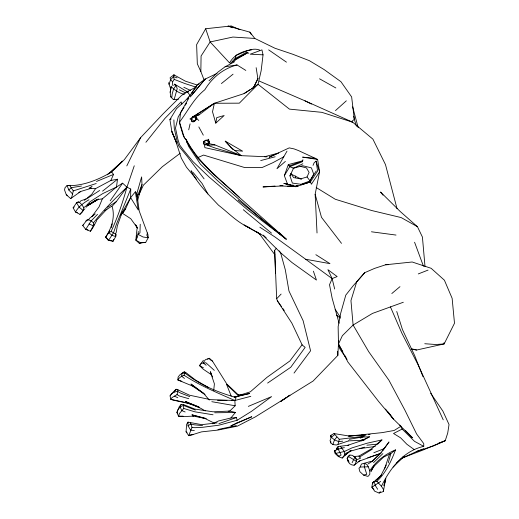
<?xml version="1.0" encoding="UTF-8"?>
<svg xmlns="http://www.w3.org/2000/svg" width="519" height="519" viewBox="0 0 519 519"><rect width="100%" height="100%" fill="white"/><g stroke="black" fill="none" stroke-linecap="round" stroke-linejoin="round"><path stroke-width="0.78" d="M136.043 225.227L137.464 228.01L130.756 218.713L122.555 213.387L125.533 208.969L130.632 197.596L130.743 189.052L126.947 187.171L122.614 183.168L116.483 187.041L102.678 193.632L89.91 201.807L85.408 206.562L83.721 207.516L83.105 210.506L79.952 214.347L75.508 212.005L73.134 207.834L76.565 202.76L78.713 201.528M204.239 80.361L200.847 71.583L201.08 56L210.137 41.955L232.914 37.044L254.823 38.445L274.966 48.248L292.755 54.242L309.369 60.665L324.167 69.598L340.944 81.71L351.642 96.93L354.328 119.338L356.443 126.234M256.146 67.684L257.917 78.888L253.421 87.808L244.06 93.602L214.412 103.268L199.218 114.777L194.93 115.776L196.571 116.82L196.889 118.728L195.235 120.778L192.964 121.894L191.459 120.985L191.355 119.123L192.744 117.398L194.677 116.503L194.657 117.372L196.429 119.338M371.844 487.237L372.24 487.023L374.608 491.175L379.117 493.05L383.346 491.512L383.392 489.404L381.459 486.29L376.956 481.321L374.303 481.515L372.59 482.625L371.844 487.237L373.901 489.852M192.99 434.585L188.747 435.701L186.074 431.75L186.593 424.425L188.008 422.122L201.696 424.659L217.169 422.875M207.937 143.01L206.763 143.782L206.711 144.827L205.174 144.36L203.351 143.51L203.461 141.629L205.582 140.227L208.125 139.935L208.774 139.209M190.168 434.967L192.53 434.675L201.463 431.879L217.941 430.082L237.397 426.138L255.257 416.932L313.139 381.011L337.837 355.411L338.648 340.925M193.587 416.108L182.85 416.621L178.517 416.193L176.914 412.456L179.237 406.721L181.189 404.366L183.389 404.522L183.732 408.453L179.431 413.539L178.517 416.193L183.071 416.141M134.265 165.788L126.947 187.171C115.108 198.375 103.495 210.059 93.472 222.82L93.284 225.81L90.39 231.26L85.758 229.385L82.729 225.493L87.484 219.349M348.547 440.903L336.39 444.991L332.854 444.582L330.772 442.941L330.856 441.598M137.035 228.665L135.835 240.154L139.364 243.443L142.427 242.645M140.227 224.24L139.955 232.836L137.957 234.303L137.457 237.189L135.835 240.154L140.571 242.769L145.605 242.568L148.194 237.741L147.96 234.653L139.196 210.954L136.841 193.606L141.635 176.869L141.985 184.543L137.554 200.769M266.195 156.751L241.341 155.674L214.944 144.931L209.546 143.711L209.488 141.376L208.125 139.935M208.547 143.86L208.962 141.758L207.769 140.493L205.543 140.753L203.682 141.966L203.461 141.629M213.679 390.664L214.399 383.859L210.305 371.675L211.376 373.836M172.243 85.492L172.658 81.801L174.196 79.388L173.567 76.604L173.884 74.801L185.361 81.152L197.188 85.006M239.097 197.058C220.303 179.256 198.388 163.115 186.289 139.643L184.537 138.411L179.522 122.069L180.58 112.571L188.819 98.227M136.529 237.871L136.795 235.645M263.042 54.839L250.229 54.197L261.933 49.876L263.042 54.839L261.154 70.707L258.034 84.292L239.337 103.164L214.412 103.268L192.484 117.009L199.218 114.777M87.406 197.81L91.753 194.32L95.548 188.644L110.845 180.469L117.502 179.224L116.483 187.041L102.36 198.835L99.071 206.822L91.85 216.631L93.42 214.931M138.32 231.487L137.957 234.303L143.056 237.001L148.194 237.741L146.832 235.198L147.415 232.953M207.769 140.493L207.658 141.291L208.307 142.076M199.458 407.441L185.867 402.523L170.777 399.39L172.016 397.599L177.05 394.589L178.082 389.899L189.526 395.199L210.454 399.643L234.835 400.499L250.807 396.328M70.675 198.582L71.739 197.246L73.276 190.908L69.87 185.685L67.048 185.555L65.076 187.625L64.505 189.857L66.322 194.82L70.675 198.582L80.73 191.472L91.565 188.196M295.389 177.563L295.661 175.993M383.346 491.512L385.669 478.81L383.943 485.563L385.896 478.622M179.84 121.79L179.574 123.314L182.954 134.739L184.433 137.639M215.761 123.133L216.741 117.631L224.169 115.516L215.761 123.133L212.511 111.76L214.412 103.268L189.922 118.968L190.72 119.286M113.797 239.259L113.019 241.303L111.52 240.634L108.439 240.595L106.674 238.007L105.493 237.28C111.604 228.25 115.341 217.143 112.098 206.309L116.25 201.677L126.947 187.171C122.795 202.3 117.664 217.234 111.144 231.448L108.815 232.648L105.493 237.28L108.756 240.388L113.019 241.303L115.705 236.619L116.243 234.491M178.413 99.246L173.352 99.557L170.745 96.826L170.161 92.207L171.218 86.686C174.961 90.235 179.217 93.368 184.459 94.309M170.161 92.207L171.218 86.686M302.921 159.709L302.506 161.668L289.758 166.696L284.347 175.649L287.507 184.076L288.246 184.654L294.202 185.348M317.025 232.979L315.15 194.288L319.555 171.821L317.615 159.437L298.38 150.523L294.026 148.888L289.219 147.883L269.069 157.238L278.722 153.014L264.716 156.706L267.097 156.803M330.363 437.167L330.901 435.311L333.996 433.56L339.27 439.295L338.083 444.082M336.39 449.389L336.636 448.293L338.083 446.541L348.872 445.185M188.708 129.828L190.077 123.892M347.821 457.732L348.119 456.473L349.903 455.072L352.232 455.319L354.899 457.031L356.676 459.795L360.536 458.186L358.895 456.104L353.815 456.551M194.677 116.503L196.085 117.281L195.884 118.053L196.591 119.078M388.206 462.916L390.891 453.515L395.53 449.889C391.222 461.294 385.889 472.77 376.956 481.321M111.358 227.413L111.799 225.895M111.351 226.913L112.286 223.819M332.854 444.582L334.483 439.859L336.831 437.115M170.712 87.082L170.154 87.439L169.077 84.305L170.556 79.718L173.567 76.604L177.096 77.889M192.581 386.058L177.835 379.96L179.23 378.079L181.618 376.256L184.057 375.256L184.803 372.934L185.711 372.46L195.41 379.986L208.281 387.479M384.514 469.033L389.613 453.827M289.167 166.035L302.713 160.767L288.298 164.62L289.758 166.696L293.52 168.227L302.681 165.723L311.419 167.871L313.71 174.176L310.064 180.897L301.001 184.303L292.359 183.071L289.972 175.857L290.471 174.384M284.347 175.649L288.298 164.62M122.51 211.441L117.32 225.882L116.198 232.493L115.51 234.03L115.705 236.619L112.039 235.308L108.815 232.648L109.6 230.741M181.189 404.366L180.236 406.915L177.9 409.867L176.914 412.456L177.777 413.578M141.985 184.543L137.1 197.155L136.841 193.606L135.355 191.796L130.632 197.596L121.894 212.887M352.116 462.74L354.899 457.031M302.116 344.726L289.836 361.01L267.045 377.294L250.333 391.819L238.948 395.452L238.688 396.075L234.114 397.119L249.522 393.519L238.688 396.075L226.518 384.3L231.24 396.159M130.743 189.052L116.418 224.227L113.616 232.551L108.439 240.595M334.671 289.012L332.128 278.593L327.917 269.679L337.142 276.569L332.128 278.593L329.52 284.756L332.154 298.263L339.115 323.259M313.028 165.392L314.164 162.745L316.09 161.091L319.555 171.821L311.381 184.245L310.466 181.877L317.609 171.082L316.09 161.091M196.13 119.493L196.085 117.281M208.69 142.381L208.962 141.758M110.845 180.469L113.538 174.429L111.65 171.932C98.863 179.496 84.818 185.348 69.87 185.685M290.964 173.742L293.657 177.608L300.592 178.899L307.027 176.96L309.103 172.399L306.418 167.858L300.144 166.339M347.062 359.401L339.737 348.749L338.479 344.052L342.352 335.702L353.108 325.037L372.506 313.405L403.321 302.259M257.949 78.291L253.421 87.808M289.972 175.857L293.52 168.227L302.837 163.77M138.93 194.709L143.374 185.205L162.35 166.703L180.216 153.254M381.459 486.29C389.886 468.462 403.561 450.81 423.764 446.366L423.738 443.609L416.627 433.994L404.943 410.237L388.893 380.174L368.691 351.668L353.108 325.037L350.954 300.611L356.663 281.973L364.701 272.689L374.543 268.407L385.688 264.761L412.19 261.998L431.14 268.304L444.407 280.208L452.133 298.321L454.495 323.24L444.141 343.928L416.621 350.027L411.489 349.092M190.343 422.479L191.998 427.325L188.747 435.701L189.383 435.071M126.798 165.918L140.681 137.561L163.076 113.882L181.553 95.451L187.307 91.61L195.845 87.192M204.421 80.503L205.115 79.109L217 73.432M360.121 466.847L361.535 464.018L371.409 461.274M380.784 475.787L375.821 480.283L380.784 475.787L386.331 464.94M204.376 80.529L205.115 79.109L197.577 84.597L191.771 92.953M96.651 220.698L92.654 228.146L90.39 231.26M285.379 161.409L276.958 168.727L286.994 151.139M239.901 29.706L231.234 25.95L205.673 28.746L196.623 44.628L197.324 63.818L200.847 71.583M374.244 465.744L370.988 471.401L373.252 466.951L383.56 457.116L390.891 453.515M360.192 460.574L354.081 465.238L351.83 464.888L349.508 463.61L347.743 460.742L347.159 458.426L348.366 456.396L349.903 455.072M184.05 107.245L178.231 116.846L175.48 128.005L178.011 139.87L179.665 144.931L183.356 149.933L192.925 161.565L209.027 176.947L247.608 209.799L286.183 239.136L279.151 232.493M185.296 105.188L186.542 103.132M196.403 179.269L186.418 167.15L181.332 158.178L175.526 140.441L171.789 131.21L169.901 119.558L176.505 108.692L184.796 101.205L188.871 96.774M97.533 214.366L91.175 220.847L85.758 229.385L88.009 229.923M229.813 62.546C234.101 54.69 242.983 50.946 251.507 49.889M309.538 181.228L316.292 170.894M199.588 407.447C190.512 402.783 180.314 402.231 170.777 399.39L170.076 395.867L171.419 393.979L174.196 392.085L176.064 389.237L178.082 389.899M85.83 220.984L88.548 219.784L89.508 218.343L95.243 213.893M204.214 80.458L205.115 79.109L191.965 94.789M346.335 452.711L342.203 458.063L338.343 456.538L335.047 453.411L334.314 451.16L335.021 450.44L341.995 447.962L344.421 447.689M172.775 392.513L176.064 389.237L177.362 390.035M173.722 85.525L174.682 84.156L186.25 91.195L188.631 91.675M110.197 200.814L122.614 183.168M187.203 99.317L196.805 85.765M382.6 450.985L389.023 441.961L380.933 452.672L372.175 461.378L368.133 463.915M174.682 84.156L175.96 85.583L173.644 88.801L172.198 93.855L171.815 97.364L170.745 96.826M381.316 452.776L372.175 461.378M140.681 137.561L124.346 159.631L111.65 171.932M294.026 373.077L310.57 350.792L303.128 320.723L288.96 290.997L285.294 269.757L280.591 252.74L279.196 250.846M369.788 470.869L368.308 466.808L360.491 467.022L358.953 468.235L359.888 471.68L363.56 475.08L367.575 476.338L368.419 476.072L369.82 474.21L369.788 470.869C375.821 461.268 385.092 454.177 395.53 449.889M120.849 215.132L125.533 208.969M145.91 142.271L164.945 118.371L181.112 101.906L181.89 104.118M203.396 360.283L199.53 365.642L203.117 369.106L211.531 374.815L212.641 376.93M196.364 118.948L194.917 120.739L192.964 121.894M212.634 423.783L218.518 420.961L230.897 417.99L235.399 412.456L229.748 411.074L212.998 411.807L194.729 409.05L183.389 404.522M170.076 395.867L172.373 393.104M190.278 96.962L205.115 79.109M267.609 383.067L290.731 367.29L305.153 347.354L302.201 345.025L291.847 323.123L277.367 300.806L276.672 298.73L274.661 250.346L276.432 248.218M354.081 465.238L355.398 463.675L356.371 461.067L356.216 459.185M94.692 224.163L93.284 225.81L89.041 223.942M82.729 225.493L83.747 224.331M364.701 272.689L352.92 286.079L345.79 295.116L340.736 313.061L338.141 326.659L338.479 344.052L347.918 362.048L378.688 401.557L393.402 419.021L412.482 437.796L405.586 430.66M379.117 493.05L380.388 491.616M84.973 208.748L83.105 210.506L79.167 207.133L76.565 202.76L79.478 202.326L80.828 200.821L87.023 198.628L99.642 190.486M179.522 122.069C187.826 111.163 193.808 98.435 204.862 89.735C212.109 77.597 223.274 68.527 237.047 64.946L245.831 70.435M96.651 220.179L107.024 208.995M230.566 63.299L234.867 58.699L246.83 52.114L248.822 53.295M342.203 458.063L347.458 453.022M276.672 298.73L281.116 294.078M335.021 450.44L335.696 453.379L344.356 451.524L352.025 447.878L367.121 443.2L381.945 439.917L377.767 444.076L366.881 445.198M393.117 467.106L404.003 456.259L402.744 457.116M72.757 194.151L68.858 190.051L71.233 187.696L81.483 186.049M79.952 214.347L82.891 211.46M209.021 80.834L217.811 72.219L225.103 66.776L234.653 61.696M181.845 381.316L177.835 379.96L178.108 377.131L179.626 375.062L182.026 373.304L184.803 372.934C199.854 384.813 217.798 392.416 236.171 397.502L234.835 400.499L235.159 405.767L229.748 411.074L228.159 411.269M86.141 207.224L88.36 205.057L97.974 199.179M373.511 462.611L382.879 453.645M381.459 475.06L376.612 479.673L372.59 482.625L372.927 483.98M335.469 110.605L346.322 100.822M107.368 174.767L122.62 161.104L109.25 173.58M396.516 463.078L402.485 457.849L405.294 456.448M380.654 481.405L372.24 487.023M381.945 439.917L371.487 448.792L358.895 456.104M391.813 293.54L399.967 286.67M232.694 62.079L235.139 60.074L247.777 52.691L234.99 59.464L235.139 60.074M351.246 121.848L354.328 119.338L353.692 116.23M221.399 83.565L233.063 74.178M84.305 200.302L86.167 198.809M102.593 191.141L117.502 179.224M73.134 207.834L74.23 206.971M334.632 434.65L331.317 437.238L330.058 440.54L330.772 442.941M344.616 455.52L350.948 450.674L349.157 451.524L364.552 447.151M173.352 99.557L174.384 98.766L177.226 88.554L175.96 85.583M182.37 373.336L184.303 371.857L185.711 372.46M194.346 430.543L190.648 430.128L188.053 425.872L190.655 423.971L194.327 424.814L202.572 425.625M286.605 397.437L280.578 401.544L289.712 395.309M287.948 396.529L289.952 395.16M95.548 188.644L89.184 188.261L92.123 186.269M244.06 93.602L250.048 89.612M251.378 88.723L258.034 84.292L289.433 109.12L321.871 112.344L352.68 122.205L372.921 139.163L385.487 164.614L397.048 208.709M107.589 207.334L116.25 201.677M234.478 150.439L242.626 151.172L225.227 141.149L230.949 147.37L241.341 155.674L215.67 148.207L207.23 145.197L209.546 143.711M209.313 143.348L207.256 144.658L204.778 144.859L203.351 143.51M88.976 199.77C83.708 202.786 78.499 206.588 75.508 212.005L77.376 212.706M111.747 206.244L104.65 210.727M346.348 453.58L350.948 450.674M191.998 427.325L194.878 427.695L202.806 427.28L218.895 425.197L237.144 420.273L251.527 411.314L271.573 396.62L248.329 406.377M334.314 451.16L335.618 450.349M401.07 426.17L394.206 430.452L382.263 432.612L348.593 436.135L359.673 435.311M275.025 186.062L262.971 186.95L281.48 186.003L296.051 186.678L297.659 185.679L298.133 186.074M359.777 456.889L372.421 449.084M88.016 205.524L98.357 199.16L88.36 205.057M360.212 438.127L364.254 436.207L339.27 439.295M208.807 143.471L206.99 144.587L204.81 144.749L203.571 143.588M338.343 456.538L341.1 455.027L338.219 449.123L338.083 446.541M78.784 192.581L80.73 191.472M98.376 199.108L87.698 205.102L96.249 199.783L102.36 198.835M139.364 243.443L140.571 242.769M367.108 438.133L369.502 436.816L361.938 437.069L349.306 439.301M349.157 451.524L350.721 450.667M283.815 156.783L272.871 162.7L261.933 167.605L244.559 167.52L203.591 155.064L197.934 157.549M423.764 446.366L414.519 441.351L402.16 429.051L393.525 433.482L400.61 437.841L406.896 444.277L414.188 449.558M192.484 117.009L194.93 115.776M361.49 440.923L366.408 438.484M194.969 115.958L192.796 117.028L191.226 119.046L191.459 120.985M369.502 436.816L360.958 440.897L347.561 445.36M169.901 119.558L171.238 118.935M207.535 359.154L209.404 358.285L212.427 361.062L226.829 384.034L238.948 395.452M401.116 458.686L416.971 451.322L423.666 448.805M96.508 181.455L113.538 174.429M373.842 452.743L384.313 448.598M418.282 273.922L428.045 270.101M358.389 461.436L380.271 453.509M197.577 84.597L199.075 84.02M402.485 457.849L422.829 450.109L445.237 440.696L447.709 433.073L449.039 424.548L442.889 411.119L430.653 393.259M438.542 443.213L445.237 440.696L433.586 445.905L416.971 451.322M218.888 423.595L236.417 417.568L237.144 420.273M367.705 457.803L380.414 453.541M287.604 186.042L296.051 186.678L310.466 181.877L302.181 184.336M300.877 184.861L310.466 181.877M96.203 183.531L73.276 190.908M260.694 160.566L275.174 156.77M174.196 392.085L177.524 391.371L180.534 393.026L189.772 396.613M217.935 429.505L236.353 425.593M225.103 66.776L237.047 64.946M288.246 184.654L290.27 184.368M359.408 448.682L375.282 446.444M342.67 441.163L338.803 441.675L334.483 439.859L331.317 437.238L330.901 435.311M230.897 417.99L236.417 417.568M70.415 185.309L67.048 185.555L68.858 190.051M279.851 185.705L282.991 185.698M361.263 435.194L365.24 434.903M368.458 434.675L370.066 434.559M89.184 188.261L91.519 188.118M348.651 440.865L363.877 440.216M385.688 264.761L388.66 264.645M207.23 145.197L214.944 144.931M214.658 412.787L235.399 412.456M363.56 475.08L366.777 474.295L364.37 466.815L364.267 463.331L366.907 464.473L368.308 466.808M217.513 400.292L226.959 400.402M231.682 400.46L234.835 400.499C217.565 392.889 199.893 385.611 184.057 375.256M365.986 435.071L348.301 435.895L333.996 433.56M238.065 394.79L241.29 394.927M143.192 242.444L145.605 242.568M424.763 343.727L435.772 344.519L444.141 343.928L444.005 342.715M361.717 439.593L364.838 439.833M315.682 158.366L302.577 157.14L317.615 159.437M309.11 181.391L309.707 181.449L310.064 180.897L307.027 176.96M295.687 185.523L297.925 185.783L296.433 185.536M371.448 231.785L396.016 235.068M213.037 414.778L194.833 411.807L183.732 408.453M296.051 186.678L283.977 183.434L287.779 184.057M211.817 401.687L235.159 405.767M259.876 227.212L274.72 236.813L305.665 259.26L329.98 263.652L315.857 254.693M283.977 183.434L287.507 184.076M192.471 415.914L206.309 418.677M241.341 155.674L204.914 147.656L204.434 145.43M186.412 91.818L187.982 92.181M412.19 348.963L416.621 350.027M205.582 418.353L191.913 414.817L205.122 418.567L214.01 423.004M254.823 38.445L249.853 32.133L228.003 26.067L232.544 27.741M259.669 50.051C251.663 47.002 243.515 52.841 236.106 55.215L234.99 59.464M188.773 398.689L179.464 396.036L177.05 394.589M196.214 87.198L184.991 83.578L174.196 79.388M195.332 410.062L183.337 405.378L180.236 406.915L181.644 410.516L185.147 411.982M88.548 219.784L91.175 220.847L93.472 222.82M195.066 405.391L185.38 401.434L201.087 408.485L205.239 410.931M196.552 406.001L198.79 406.915M206.763 143.782L203.682 141.966M292.943 167.974L293.52 168.227M259.305 81.094L305.01 100.842L352.68 122.205M111.144 231.448L115.51 234.03M66.322 194.82L67.243 195.241M190.531 90.455L183.81 87.27M249.892 227.828C237.624 222.949 228.749 213.024 218.493 205.174C208.443 194.482 197.733 184.011 191.076 170.757L192.147 171.958M174.507 396.14L177.79 397.742M179.373 89.826L185.75 92.972M193.224 121.725L191.576 120.856M290.653 173.871L301.494 179.25M305.01 100.842L311.419 104.047M336.636 448.293L338.219 449.123M203.435 367.815L199.53 365.642L201.443 363.268L205.868 362.749L214.295 370.352M319.561 78.81L335.851 87.964M425.029 266.727L422.421 237.053L417.458 226.719L401.148 217.565L371.76 210.539L335.274 199.257L316.181 187.508M212.427 361.062L209.987 359.622L209.404 358.285L205.355 359.725L203.201 362.865L206.179 365.259M194.223 121.122L191.355 119.123M191.375 385.351L205.057 394.466M348.366 456.396L356.89 461.625M268.667 49.876L286.456 62.157M203.811 393.396L190.96 384.034L204.168 394.051L209.293 400.065M305.665 259.26L332.128 278.593M184.453 378.422L181.618 376.256L182.026 373.304L184.303 371.857L185.413 372.791M259.39 233.446L260.655 234.426L244.092 225.006L263.315 235.704L280.591 252.74L292.009 262.556L316.434 280.059L313.398 271.184M256.529 231.623L259.643 234.095L274.849 254.745L275.472 273.124M336.539 315.13L340.295 318.173M238.091 200.075L286.183 239.136L212.641 173.547L197.681 158.191L188.371 144.561M286.183 239.136L258.845 216.579L217.448 180.606L200.457 164.179L188.721 146.54L185.543 138.567M243.307 209.721L271.515 233.148M196.889 118.728L198.803 120.466M417.458 226.719L400.279 211.564L380.531 192.017L383.022 195.176M335.696 453.379L338.894 456.214M263.276 235.12L266.228 237.851M174.598 75.476L173.884 74.801L170.102 77.753L170.556 79.718L172.658 81.801M347.743 460.742L349.06 462.007M340.522 446.528L344.356 451.524L344.648 454.715M79.478 202.326L81.775 204.616L83.721 207.516M186.074 431.75L187.048 432.742M229.58 62.922L210.137 41.955L205.673 28.746M225.227 141.149L233.2 149.796M189.305 145.339L187.022 142.699L186.289 139.643M193.113 172.47L202.144 183.564L207.892 193.963M341.502 243.353L321.488 217.331L315.15 194.288M388.18 412.054L393.402 419.021L385.5 409.024M204.097 178.86L187.197 156.362L178.659 145.904L177.024 140.824L174.274 128.446L173.878 119.915M277.367 300.806L281.493 306.593M282.868 308.526L284.243 310.453M187.307 91.61L190.226 95.859M335.138 309.227L340.269 317.193M377.696 489.294L375.166 485.323L374.303 481.515M355.47 457.862L356.676 459.795M249.853 32.133L251.456 34.715M130.632 197.596L138.255 209.981L135.355 191.796M203.305 135.161L198.829 126.934M347.159 458.426L348.664 460.982M399.825 425.009L402.16 429.051M338.479 344.052L342.8 351.707M345.161 355.885L345.946 357.28M135.543 224.701L137.256 228.25M443.232 419.826L418.372 365.395L401.842 333.14L390.424 306.872M171.802 131.774L176.713 143.186L171.789 131.21M422.953 376.632L414.746 355.774L402.452 329.584L396.743 311.491M414.577 242.237L423.472 266.253M168.571 82.729L169.077 84.305M352.654 106.856L358.181 127.687M337.635 351.246L337.837 355.411M274.661 250.346L274.849 254.745M188.008 422.122L188.053 425.872M236.936 422.933L230.871 425.917L251.786 416.744L236.936 422.933"/></g></svg>
